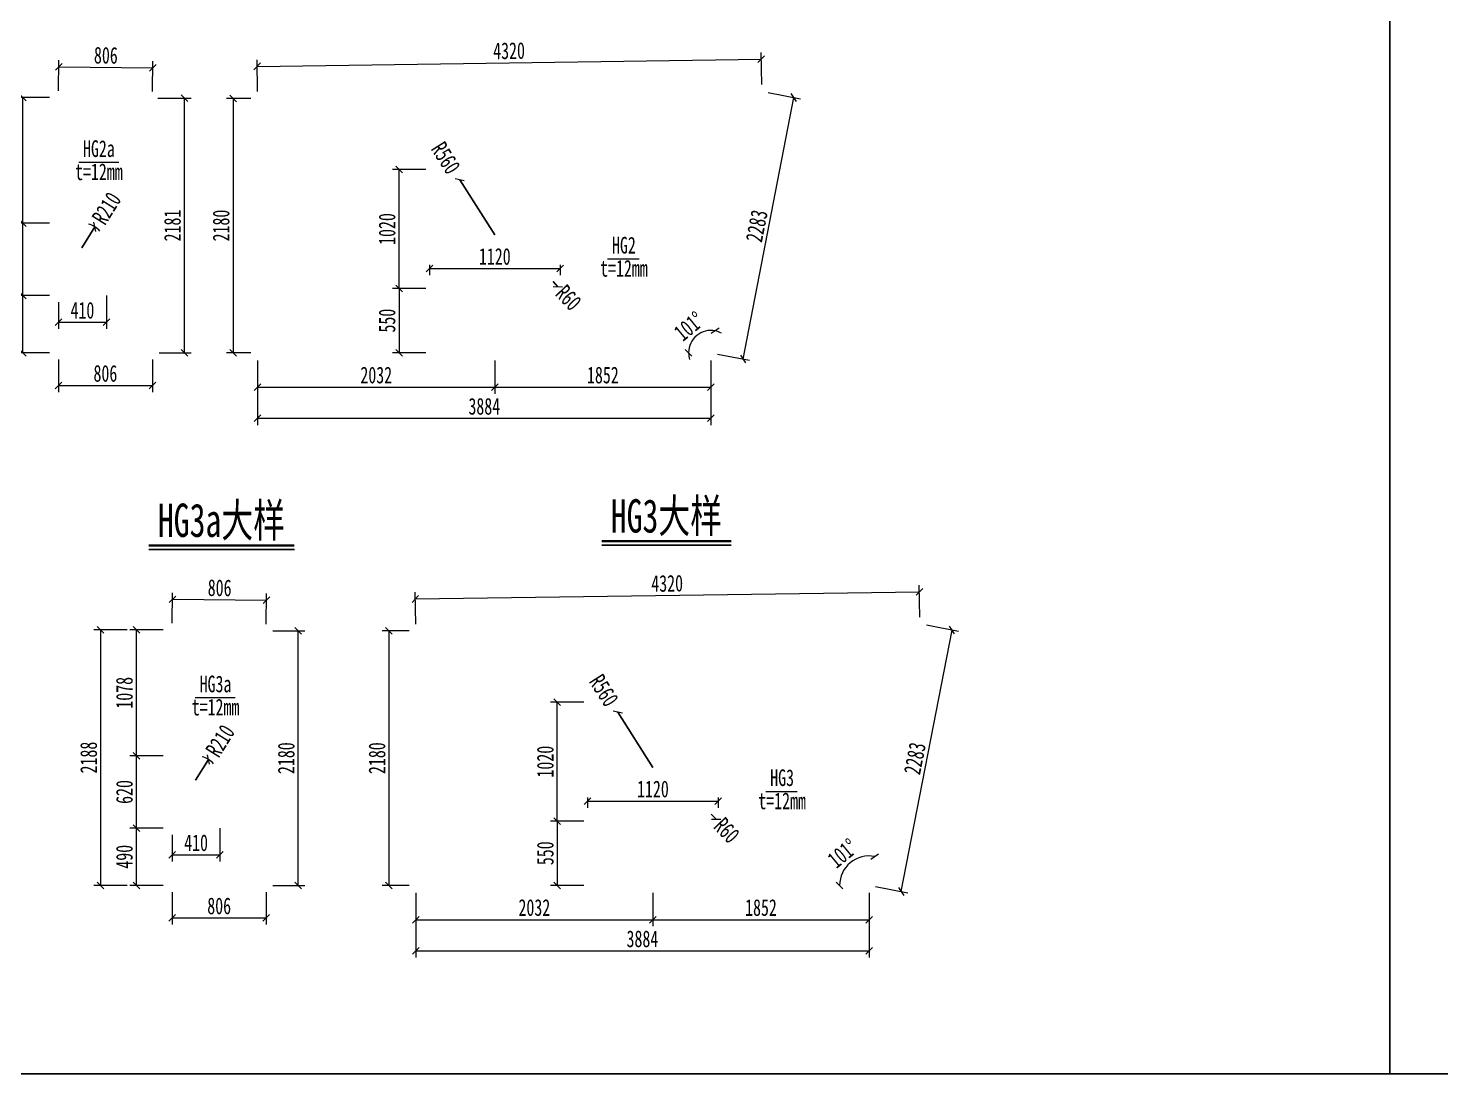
# Model space of a CAD drawing. Header units: millimetres. Extents: x -89049 to 410567, y -307459 to -100425.
# Drawn here: x 332898 to 345002, y -153251 to -144293 of the extents above; entities that cross this region are included whole.
import ezdxf
from ezdxf.enums import TextEntityAlignment as Align

# ---------------------------------------------------------------- set-up
doc = ezdxf.new("R2010")
doc.units = ezdxf.units.MM
doc.layers.get('Defpoints').update_dxf_attribs({"color": 8})
for name, color, linetype, lineweight in [('文字', 7, 'Continuous', 15), ('标注线及字体', 2, 'Continuous', 15), ('细实线', 4, 'Continuous', 15)]:
    doc.layers.add(name, color=color, linetype=linetype, lineweight=lineweight)
doc.styles.add('111', font='', dxfattribs={"width": 0.7})
doc.styles.add('BM_Dim', font='', dxfattribs={"width": 0.85})
doc.styles.get('111').set_extended_font_data('仿宋_GB2312')
doc.styles.get('BM_Dim').set_extended_font_data('仿宋_GB2312')
doc.dimstyles.new('200', dxfattribs={"dimscale": 0, "dimtxt": 2.5, "dimasz": 1, "dimexe": 1, "dimexo": 1, "dimgap": 0.6, "dimtad": 1, "dimdec": 0, "dimdsep": 46, "dimtxsty": '111', "dimblk": 'OBLIQUE', "dimcen": 0, "dimclrd": 4, "dimclre": 4, "dimclrt": 4, "dimadec": 1, "dimazin": 2, "dimtfac": 1, "dimtdec": 0, "dimtix": 1, "dimtmove": 2, "dimatfit": 3, "dimfxl": 4, "dimfxlon": 1, "dimtolj": 1, "dimlwd": -1, "dimlwe": -1, "dimarcsym": 0})

# ---------------------------------------------------------------- blocks, each defined once
blk = doc.blocks.new('_Oblique')
at = {"color": 0, "linetype": 'ByBlock', "lineweight": -2}
blk.add_line((-0.5, -0.5), (0.5, 0.5), dxfattribs=at)
blk = doc.blocks.new('*D3390')
at = {"layer": 'Defpoints', "color": 0, "transparency": 16777216}
for p in [(333965, -144631), (333156, -144885), (333962, -144893)]:
    blk.add_point(p, dxfattribs=at)
at = {"layer": '细实线', "color": 4, "transparency": 16777216}
for p, q in [((333157, -144828), (333160, -144566)), ((333159, -144623), (333965, -144631)), ((333963, -144836), (333965, -144574))]:
    blk.add_line(p, q, dxfattribs=at)
at = {"layer": '细实线', "color": 4, "transparency": 16777216, "xscale": 57.14285714285715, "yscale": 57.14285714285715, "zscale": 57.14285714285715}
for p, rotation in [((333159, -144623), 179.4262908393074), ((333965, -144631), 359.4262908393074)]:
    blk.add_blockref('_Oblique', p, dxfattribs=dict(at, rotation=rotation))
at = {"layer": '细实线', "color": 4, "transparency": 16777216, "insert": (333563, -144525), "char_height": 142.9, "attachment_point": 5, "rotation": 359.4263, "style": '111'}
blk.add_mtext('\\A1;806', dxfattribs=at)
blk = doc.blocks.new('*D3391')
at = {"layer": 'Defpoints', "color": 0, "transparency": 16777216}
for p in [(333156, -147073), (333962, -147073), (333962, -147354)]:
    blk.add_point(p, dxfattribs=at)
at = {"layer": '细实线', "color": 4, "transparency": 16777216}
for p, q in [((333156, -147131), (333156, -147411)), ((333962, -147131), (333962, -147411)), ((333156, -147354), (333962, -147354))]:
    blk.add_line(p, q, dxfattribs=at)
at = {"layer": '细实线', "color": 4, "transparency": 16777216, "xscale": 57.14285714285715, "yscale": 57.14285714285715, "zscale": 57.14285714285715, "rotation": 180}
blk.add_blockref('_Oblique', (333156, -147354), dxfattribs=at)
at = {"layer": '细实线', "color": 4, "transparency": 16777216, "xscale": 57.14285714285715, "yscale": 57.14285714285715, "zscale": 57.14285714285715}
blk.add_blockref('_Oblique', (333962, -147354), dxfattribs=at)
at = {"layer": '细实线', "color": 4, "transparency": 16777216, "insert": (333559, -147251), "char_height": 142.9, "attachment_point": 5, "style": '111'}
blk.add_mtext('\\A1;806', dxfattribs=at)
blk = doc.blocks.new('*D3392')
at = {"layer": 'Defpoints', "color": 0, "transparency": 16777216}
for p in [(333157, -144885), (332543, -147073), (333157, -147073)]:
    blk.add_point(p, dxfattribs=at)
at = {"layer": '细实线', "color": 4, "transparency": 16777216}
for p, q in [((332772, -144885), (332486, -144885)), ((332543, -144885), (332543, -147073)), ((332772, -147073), (332486, -147073))]:
    blk.add_line(p, q, dxfattribs=at)
at = {"layer": '细实线', "color": 4, "transparency": 16777216, "xscale": 57.14285714285715, "yscale": 57.14285714285715, "zscale": 57.14285714285715}
for p, rotation in [((332543, -144885), 90), ((332543, -147073), 270)]:
    blk.add_blockref('_Oblique', p, dxfattribs=dict(at, rotation=rotation))
at = {"layer": '细实线', "color": 4, "transparency": 16777216, "insert": (332441, -145979), "char_height": 142.9, "attachment_point": 5, "rotation": 90, "style": '111'}
blk.add_mtext('\\A1;2188', dxfattribs=at)
blk = doc.blocks.new('*D3393')
at = {"layer": 'Defpoints', "color": 0, "transparency": 16777216}
for p in [(333942, -144893), (334237, -144893), (333962, -147073)]:
    blk.add_point(p, dxfattribs=at)
at = {"layer": '细实线', "color": 4, "transparency": 16777216}
for p, q in [((334008, -144893), (334294, -144893)), ((334237, -147073), (334237, -144893)), ((334019, -147073), (334294, -147073))]:
    blk.add_line(p, q, dxfattribs=at)
at = {"layer": '细实线', "color": 4, "transparency": 16777216, "xscale": 57.14285714285715, "yscale": 57.14285714285715, "zscale": 57.14285714285715}
for p, rotation in [((334237, -144893), 90), ((334237, -147073), 270)]:
    blk.add_blockref('_Oblique', p, dxfattribs=dict(at, rotation=rotation))
at = {"layer": '细实线', "color": 4, "transparency": 16777216, "insert": (334134, -145983), "char_height": 142.9, "attachment_point": 5, "rotation": 90, "style": '111'}
blk.add_mtext('\\A1;2181', dxfattribs=at)
blk = doc.blocks.new('*D3394')
at = {"layer": 'Defpoints', "color": 0, "transparency": 16777216}
for p in [(332850, -146583), (333157, -146583), (333157, -147073)]:
    blk.add_point(p, dxfattribs=at)
at = {"layer": '细实线', "color": 4, "transparency": 16777216}
for p, q in [((333079, -146583), (332793, -146583)), ((332850, -147073), (332850, -146583)), ((333079, -147073), (332793, -147073))]:
    blk.add_line(p, q, dxfattribs=at)
at = {"layer": '细实线', "color": 4, "transparency": 16777216, "xscale": 57.14285714285715, "yscale": 57.14285714285715, "zscale": 57.14285714285715}
for p, rotation in [((332850, -146583), 90), ((332850, -147073), 270)]:
    blk.add_blockref('_Oblique', p, dxfattribs=dict(at, rotation=rotation))
at = {"layer": '细实线', "color": 4, "transparency": 16777216, "insert": (332748, -146828), "char_height": 142.9, "attachment_point": 5, "rotation": 90, "style": '111'}
blk.add_mtext('\\A1;490', dxfattribs=at)
blk = doc.blocks.new('*D3395')
at = {"layer": 'Defpoints', "color": 0, "transparency": 16777216}
for p in [(332850, -145963), (333157, -145963), (333157, -146583)]:
    blk.add_point(p, dxfattribs=at)
at = {"layer": '细实线', "color": 4, "transparency": 16777216}
for p, q in [((333079, -145963), (332793, -145963)), ((332850, -146583), (332850, -145963)), ((333079, -146583), (332793, -146583))]:
    blk.add_line(p, q, dxfattribs=at)
at = {"layer": '细实线', "color": 4, "transparency": 16777216, "xscale": 57.14285714285715, "yscale": 57.14285714285715, "zscale": 57.14285714285715}
for p, rotation in [((332850, -145963), 90), ((332850, -146583), 270)]:
    blk.add_blockref('_Oblique', p, dxfattribs=dict(at, rotation=rotation))
at = {"layer": '细实线', "color": 4, "transparency": 16777216, "insert": (332748, -146273), "char_height": 142.9, "attachment_point": 5, "rotation": 90, "style": '111'}
blk.add_mtext('\\A1;620', dxfattribs=at)
blk = doc.blocks.new('*D3396')
at = {"layer": 'Defpoints', "color": 0, "transparency": 16777216}
for p in [(332850, -144885), (333157, -144885), (333157, -145963)]:
    blk.add_point(p, dxfattribs=at)
at = {"layer": '细实线', "color": 4, "transparency": 16777216}
for p, q in [((333079, -144885), (332793, -144885)), ((332850, -145963), (332850, -144885)), ((333079, -145963), (332793, -145963))]:
    blk.add_line(p, q, dxfattribs=at)
at = {"layer": '细实线', "color": 4, "transparency": 16777216, "xscale": 57.14285714285715, "yscale": 57.14285714285715, "zscale": 57.14285714285715}
for p, rotation in [((332850, -144885), 90), ((332850, -145963), 270)]:
    blk.add_blockref('_Oblique', p, dxfattribs=dict(at, rotation=rotation))
at = {"layer": '细实线', "color": 4, "transparency": 16777216, "insert": (332748, -145424), "char_height": 142.9, "attachment_point": 5, "rotation": 90, "style": '111'}
blk.add_mtext('\\A1;1078', dxfattribs=at)
blk = doc.blocks.new('*D3397')
at = {"layer": 'Defpoints', "color": 0, "transparency": 16777216}
for p in [(333157, -146583), (333567, -146465), (333567, -146812)]:
    blk.add_point(p, dxfattribs=at)
at = {"layer": '细实线', "color": 4, "transparency": 16777216}
for p, q in [((333567, -146584), (333567, -146869)), ((333157, -146641), (333157, -146869)), ((333157, -146812), (333567, -146812))]:
    blk.add_line(p, q, dxfattribs=at)
at = {"layer": '细实线', "color": 4, "transparency": 16777216, "xscale": 57.14285714285715, "yscale": 57.14285714285715, "zscale": 57.14285714285715, "rotation": 180}
blk.add_blockref('_Oblique', (333157, -146812), dxfattribs=at)
at = {"layer": '细实线', "color": 4, "transparency": 16777216, "xscale": 57.14285714285715, "yscale": 57.14285714285715, "zscale": 57.14285714285715}
blk.add_blockref('_Oblique', (333567, -146812), dxfattribs=at)
at = {"layer": '细实线', "color": 4, "transparency": 16777216, "insert": (333362, -146710), "char_height": 142.9, "attachment_point": 5, "style": '111'}
blk.add_mtext('\\A1;410', dxfattribs=at)
blk = doc.blocks.new('*D3398')
at = {"layer": 'Defpoints', "color": 0, "transparency": 16777216}
for p in [(333468, -145995), (333357, -146173)]:
    blk.add_point(p, dxfattribs=at)
at = {"layer": '细实线', "color": 4, "transparency": 16777216}
for p, q in [((333468, -145995), (333357, -146173)), ((333357, -146173), (333468, -145995))]:
    blk.add_line(p, q, dxfattribs=at)
blk.add_arc((333357, -146173), 210, 42.2537, 74.3608, dxfattribs=at)
at = {"layer": '细实线', "color": 4, "transparency": 16777216, "xscale": 57.14285714285715, "yscale": 57.14285714285715, "zscale": 57.14285714285715, "rotation": 57.89285402180658}
blk.add_blockref('_Oblique', (333468, -145995), dxfattribs=at)
at = {"layer": '细实线', "color": 4, "transparency": 16777216, "insert": (333569, -145836), "char_height": 142.9, "attachment_point": 5, "rotation": 57.8929, "style": '111'}
blk.add_mtext('\\A1;R210', dxfattribs=at)
blk = doc.blocks.new('*D3409')
at = {"layer": 'Defpoints', "color": 0, "transparency": 16777216}
for p in [(339179, -144558), (339183, -144832), (334863, -144894)]:
    blk.add_point(p, dxfattribs=at)
at = {"layer": '细实线', "color": 4, "transparency": 16777216}
for p, q in [((339183, -144775), (339179, -144501)), ((334859, -144619), (339179, -144558)), ((334863, -144836), (334859, -144562))]:
    blk.add_line(p, q, dxfattribs=at)
at = {"layer": '细实线', "color": 4, "transparency": 16777216, "xscale": 57.14285714285715, "yscale": 57.14285714285715, "zscale": 57.14285714285715}
for p, rotation in [((334859, -144619), 180.8161736947576), ((339179, -144558), 0.8161736947575744)]:
    blk.add_blockref('_Oblique', p, dxfattribs=dict(at, rotation=rotation))
at = {"layer": '细实线', "color": 4, "transparency": 16777216, "insert": (337018, -144486), "char_height": 142.9, "attachment_point": 5, "rotation": 0.8162, "style": '111'}
blk.add_mtext('\\A1;4320', dxfattribs=at)
blk = doc.blocks.new('*D3410')
at = {"layer": 'Defpoints', "color": 0, "transparency": 16777216}
for p in [(334863, -147073), (338748, -147073), (338748, -147635)]:
    blk.add_point(p, dxfattribs=at)
at = {"layer": '细实线', "color": 4, "transparency": 16777216}
for p, q in [((334863, -147407), (334863, -147693)), ((338748, -147407), (338748, -147693)), ((334863, -147635), (338748, -147635))]:
    blk.add_line(p, q, dxfattribs=at)
at = {"layer": '细实线', "color": 4, "transparency": 16777216, "xscale": 57.14285714285715, "yscale": 57.14285714285715, "zscale": 57.14285714285715}
for p, rotation in [((334863, -147635), 179.9999999999992), ((338748, -147635), 359.9999999999991)]:
    blk.add_blockref('_Oblique', p, dxfattribs=dict(at, rotation=rotation))
at = {"layer": '细实线', "color": 4, "transparency": 16777216, "insert": (336806, -147533), "char_height": 142.9, "attachment_point": 5, "style": '111'}
blk.add_mtext('\\A1;3884', dxfattribs=at)
blk = doc.blocks.new('*D3411')
at = {"layer": 'Defpoints', "color": 0, "transparency": 16777216}
for p in [(339183, -144832), (339459, -144886), (338748, -147073)]:
    blk.add_point(p, dxfattribs=at)
at = {"layer": '细实线', "color": 4, "transparency": 16777216}
for p, q in [((339023, -147127), (339459, -144886)), ((339239, -144843), (339515, -144897)), ((338804, -147084), (339079, -147138))]:
    blk.add_line(p, q, dxfattribs=at)
at = {"layer": '细实线', "color": 4, "transparency": 16777216, "xscale": 57.14285714285715, "yscale": 57.14285714285715, "zscale": 57.14285714285715}
for p, rotation in [((339459, -144886), 78.99999999998344), ((339023, -147127), 258.9999999999834)]:
    blk.add_blockref('_Oblique', p, dxfattribs=dict(at, rotation=rotation))
at = {"layer": '细实线', "color": 4, "transparency": 16777216, "insert": (339141, -145987), "char_height": 142.9, "attachment_point": 5, "rotation": 79, "style": '111'}
blk.add_mtext('\\A1;2283', dxfattribs=at)
blk = doc.blocks.new('*D3412')
at = {"layer": 'Defpoints', "color": 0, "transparency": 16777216}
for p in [(334863, -144894), (334654, -147073), (334863, -147073)]:
    blk.add_point(p, dxfattribs=at)
at = {"layer": '细实线', "color": 4, "transparency": 16777216}
for p, q in [((334806, -144894), (334596, -144894)), ((334654, -144894), (334654, -147073)), ((334806, -147073), (334596, -147073))]:
    blk.add_line(p, q, dxfattribs=at)
at = {"layer": '细实线', "color": 4, "transparency": 16777216, "xscale": 57.14285714285715, "yscale": 57.14285714285715, "zscale": 57.14285714285715}
for p, rotation in [((334654, -144894), 90), ((334654, -147073), 270)]:
    blk.add_blockref('_Oblique', p, dxfattribs=dict(at, rotation=rotation))
at = {"layer": '细实线', "color": 4, "transparency": 16777216, "insert": (334551, -145983), "char_height": 142.9, "attachment_point": 5, "rotation": 90, "style": '111'}
blk.add_mtext('\\A1;2180', dxfattribs=at)
blk = doc.blocks.new('*D3413')
at = {"layer": 'Defpoints', "color": 0, "transparency": 16777216}
for p in [(336896, -146523), (336075, -147073), (336896, -147073)]:
    blk.add_point(p, dxfattribs=at)
at = {"layer": '细实线', "color": 4, "transparency": 16777216}
for p, q in [((336304, -146523), (336018, -146523)), ((336075, -146523), (336075, -147073)), ((336304, -147073), (336018, -147073))]:
    blk.add_line(p, q, dxfattribs=at)
at = {"layer": '细实线', "color": 4, "transparency": 16777216, "xscale": 57.14285714285715, "yscale": 57.14285714285715, "zscale": 57.14285714285715}
for p, rotation in [((336075, -146523), 90), ((336075, -147073), 270)]:
    blk.add_blockref('_Oblique', p, dxfattribs=dict(at, rotation=rotation))
at = {"layer": '细实线', "color": 4, "transparency": 16777216, "insert": (335973, -146798), "char_height": 142.9, "attachment_point": 5, "rotation": 90, "style": '111'}
blk.add_mtext('\\A1;550', dxfattribs=at)
blk = doc.blocks.new('*D3414')
at = {"layer": 'Defpoints', "color": 0, "transparency": 16777216}
for p in [(336075, -145503), (336896, -145503), (336896, -146523)]:
    blk.add_point(p, dxfattribs=at)
at = {"layer": '细实线', "color": 4, "transparency": 16777216}
for p, q in [((336304, -145503), (336018, -145503)), ((336075, -146523), (336075, -145503)), ((336304, -146523), (336018, -146523))]:
    blk.add_line(p, q, dxfattribs=at)
at = {"layer": '细实线', "color": 4, "transparency": 16777216, "xscale": 57.14285714285715, "yscale": 57.14285714285715, "zscale": 57.14285714285715}
for p, rotation in [((336075, -145503), 90), ((336075, -146523), 270)]:
    blk.add_blockref('_Oblique', p, dxfattribs=dict(at, rotation=rotation))
at = {"layer": '细实线', "color": 4, "transparency": 16777216, "insert": (335973, -146013), "char_height": 142.9, "attachment_point": 5, "rotation": 90, "style": '111'}
blk.add_mtext('\\A1;1020', dxfattribs=at)
blk = doc.blocks.new('*D3415')
at = {"layer": 'Defpoints', "color": 0, "transparency": 16777216}
for p in [(336896, -146523), (334863, -147073), (336896, -147367)]:
    blk.add_point(p, dxfattribs=at)
at = {"layer": '细实线', "color": 4, "transparency": 16777216}
for p, q in [((334863, -147139), (334863, -147424)), ((336896, -147139), (336896, -147424)), ((334863, -147367), (336896, -147367))]:
    blk.add_line(p, q, dxfattribs=at)
at = {"layer": '细实线', "color": 4, "transparency": 16777216, "xscale": 57.14285714285715, "yscale": 57.14285714285715, "zscale": 57.14285714285715, "rotation": 180}
blk.add_blockref('_Oblique', (334863, -147367), dxfattribs=at)
at = {"layer": '细实线', "color": 4, "transparency": 16777216, "xscale": 57.14285714285715, "yscale": 57.14285714285715, "zscale": 57.14285714285715}
blk.add_blockref('_Oblique', (336896, -147367), dxfattribs=at)
at = {"layer": '细实线', "color": 4, "transparency": 16777216, "insert": (335880, -147265), "char_height": 142.9, "attachment_point": 5, "style": '111'}
blk.add_mtext('\\A1;2032', dxfattribs=at)
blk = doc.blocks.new('*D3416')
at = {"layer": 'Defpoints', "color": 0, "transparency": 16777216}
for p in [(336896, -146523), (338748, -147073), (338748, -147367)]:
    blk.add_point(p, dxfattribs=at)
at = {"layer": '细实线', "color": 4, "transparency": 16777216}
for p, q in [((336896, -147139), (336896, -147424)), ((338748, -147139), (338748, -147424)), ((336896, -147367), (338748, -147367))]:
    blk.add_line(p, q, dxfattribs=at)
at = {"layer": '细实线', "color": 4, "transparency": 16777216, "xscale": 57.14285714285715, "yscale": 57.14285714285715, "zscale": 57.14285714285715, "rotation": 180}
blk.add_blockref('_Oblique', (336896, -147367), dxfattribs=at)
at = {"layer": '细实线', "color": 4, "transparency": 16777216, "xscale": 57.14285714285715, "yscale": 57.14285714285715, "zscale": 57.14285714285715}
blk.add_blockref('_Oblique', (338748, -147367), dxfattribs=at)
at = {"layer": '细实线', "color": 4, "transparency": 16777216, "insert": (337822, -147265), "char_height": 142.9, "attachment_point": 5, "style": '111'}
blk.add_mtext('\\A1;1852', dxfattribs=at)
blk = doc.blocks.new('*D3417')
at = {"layer": 'Defpoints', "color": 0, "transparency": 16777216}
for p in [(336336, -146263), (337456, -146263), (337456, -146351)]:
    blk.add_point(p, dxfattribs=at)
at = {"layer": '细实线', "color": 4, "transparency": 16777216}
for p, q in [((336336, -146321), (336336, -146409)), ((337456, -146321), (337456, -146409)), ((336336, -146351), (337456, -146351))]:
    blk.add_line(p, q, dxfattribs=at)
at = {"layer": '细实线', "color": 4, "transparency": 16777216, "xscale": 57.14285714285715, "yscale": 57.14285714285715, "zscale": 57.14285714285715, "rotation": 180}
blk.add_blockref('_Oblique', (336336, -146351), dxfattribs=at)
at = {"layer": '细实线', "color": 4, "transparency": 16777216, "xscale": 57.14285714285715, "yscale": 57.14285714285715, "zscale": 57.14285714285715}
blk.add_blockref('_Oblique', (337456, -146351), dxfattribs=at)
at = {"layer": '细实线', "color": 4, "transparency": 16777216, "insert": (336896, -146249), "char_height": 142.9, "attachment_point": 5, "style": '111'}
blk.add_mtext('\\A1;1120', dxfattribs=at)
blk = doc.blocks.new('*D3418')
at = {"layer": 'Defpoints', "color": 0, "transparency": 16777216}
for p in [(336595, -145591), (336896, -146063)]:
    blk.add_point(p, dxfattribs=at)
at = {"layer": '细实线', "color": 4, "transparency": 16777216}
for p, q in [((336595, -145591), (336896, -146063)), ((336896, -146063), (336595, -145591))]:
    blk.add_line(p, q, dxfattribs=at)
at = {"layer": '细实线', "color": 4, "transparency": 16777216, "xscale": 57.14285714285715, "yscale": 57.14285714285715, "zscale": 57.14285714285715, "rotation": 122.5175892458309}
blk.add_blockref('_Oblique', (336595, -145591), dxfattribs=at)
at = {"layer": '细实线', "color": 4, "transparency": 16777216, "insert": (336476, -145404), "char_height": 142.9, "attachment_point": 5, "rotation": 302.5176, "style": '111'}
blk.add_mtext('\\A1;R560', dxfattribs=at)
blk = doc.blocks.new('*D3419')
at = {"layer": 'Defpoints', "color": 0, "transparency": 16777216}
for p in [(337396, -146463), (337437, -146507)]:
    blk.add_point(p, dxfattribs=at)
at = {"layer": '细实线', "color": 4, "transparency": 16777216}
for p, q in [((337437, -146507), (337396, -146463)), ((337396, -146463), (337437, -146507))]:
    blk.add_line(p, q, dxfattribs=at)
at = {"layer": '细实线', "color": 4, "transparency": 16777216, "xscale": 57.14285714285715, "yscale": 57.14285714285715, "zscale": 57.14285714285715, "rotation": 313.6470065939067}
blk.add_blockref('_Oblique', (337437, -146507), dxfattribs=at)
at = {"layer": '细实线', "color": 4, "transparency": 16777216, "insert": (337528, -146602), "char_height": 142.9, "attachment_point": 5, "rotation": 313.647, "style": '111'}
blk.add_mtext('\\A1;R60', dxfattribs=at)
blk = doc.blocks.new('*D3422')
at = {"layer": 'Defpoints', "color": 0, "transparency": 16777216}
for p in [(338826, -146671), (338624, -146929), (338754, -147039), (338351, -147073), (338713, -147073)]:
    blk.add_point(p, dxfattribs=at)
at = {"layer": '细实线', "color": 4, "transparency": 16777216}
for start, end in [(79, 180), (61.7601, 79), (180, 197.2399)]:
    blk.add_arc((338748, -147073), 191, start, end, dxfattribs=at)
at = {"layer": '细实线', "color": 4, "transparency": 16777216, "xscale": 57.14285714285715, "yscale": 57.14285714285715, "zscale": 57.14285714285715}
for p, rotation in [((338784, -146886), 168.9999999999494), ((338557, -147073), 90)]:
    blk.add_blockref('_Oblique', p, dxfattribs=dict(at, rotation=rotation))
at = {"layer": '细实线', "color": 4, "transparency": 16777216, "insert": (338561, -146847), "char_height": 142.9, "attachment_point": 5, "rotation": 39.5, "style": '111'}
blk.add_mtext('\\A1;101%%d', dxfattribs=at)
blk = doc.blocks.new('*D3603')
at = {"layer": 'Defpoints', "color": 0, "transparency": 16777216}
for p in [(340535, -149121), (336219, -149457), (340539, -149395)]:
    blk.add_point(p, dxfattribs=at)
at = {"layer": '细实线', "color": 4, "transparency": 16777216}
for p, q in [((336218, -149400), (336214, -149125)), ((336215, -149183), (340535, -149121)), ((340538, -149338), (340534, -149064))]:
    blk.add_line(p, q, dxfattribs=at)
at = {"layer": '细实线', "color": 4, "transparency": 16777216, "xscale": 57.14285714285715, "yscale": 57.14285714285715, "zscale": 57.14285714285715}
for p, rotation in [((340535, -149121), 0.8161736947575744), ((336215, -149183), 180.8161736947576)]:
    blk.add_blockref('_Oblique', p, dxfattribs=dict(at, rotation=rotation))
at = {"layer": '细实线', "color": 4, "transparency": 16777216, "insert": (338373, -149050), "char_height": 142.9, "attachment_point": 5, "rotation": 0.8162, "style": '111'}
blk.add_mtext('\\A1;4320', dxfattribs=at)
blk = doc.blocks.new('*D3604')
at = {"layer": 'Defpoints', "color": 0, "transparency": 16777216}
for p in [(336219, -151637), (340103, -151637), (340103, -152199)]:
    blk.add_point(p, dxfattribs=at)
at = {"layer": '细实线', "color": 4, "transparency": 16777216}
for p, q in [((336219, -151970), (336219, -152256)), ((340103, -151970), (340103, -152256)), ((336219, -152199), (340103, -152199))]:
    blk.add_line(p, q, dxfattribs=at)
at = {"layer": '细实线', "color": 4, "transparency": 16777216, "xscale": 57.14285714285715, "yscale": 57.14285714285715, "zscale": 57.14285714285715}
for p, rotation in [((336219, -152199), 179.9999999999983), ((340103, -152199), 359.9999999999983)]:
    blk.add_blockref('_Oblique', p, dxfattribs=dict(at, rotation=rotation))
at = {"layer": '细实线', "color": 4, "transparency": 16777216, "insert": (338161, -152096), "char_height": 142.9, "attachment_point": 5, "style": '111'}
blk.add_mtext('\\A1;3884', dxfattribs=at)
blk = doc.blocks.new('*D3605')
at = {"layer": 'Defpoints', "color": 0, "transparency": 16777216}
for p in [(340539, -149395), (340814, -149449), (340103, -151637)]:
    blk.add_point(p, dxfattribs=at)
at = {"layer": '细实线', "color": 4, "transparency": 16777216}
for p, q in [((340379, -151690), (340814, -149449)), ((340595, -149406), (340870, -149460)), ((340159, -151648), (340435, -151701))]:
    blk.add_line(p, q, dxfattribs=at)
at = {"layer": '细实线', "color": 4, "transparency": 16777216, "xscale": 57.14285714285715, "yscale": 57.14285714285715, "zscale": 57.14285714285715}
for p, rotation in [((340814, -149449), 78.99999999998344), ((340379, -151690), 258.9999999999834)]:
    blk.add_blockref('_Oblique', p, dxfattribs=dict(at, rotation=rotation))
at = {"layer": '细实线', "color": 4, "transparency": 16777216, "insert": (340496, -150550), "char_height": 142.9, "attachment_point": 5, "rotation": 79, "style": '111'}
blk.add_mtext('\\A1;2283', dxfattribs=at)
blk = doc.blocks.new('*D3606')
at = {"layer": 'Defpoints', "color": 0, "transparency": 16777216}
for p in [(336219, -149457), (335989, -151637), (336219, -151637)]:
    blk.add_point(p, dxfattribs=at)
at = {"layer": '细实线', "color": 4, "transparency": 16777216}
for p, q in [((336162, -149457), (335932, -149457)), ((335989, -149457), (335989, -151637)), ((336162, -151637), (335932, -151637))]:
    blk.add_line(p, q, dxfattribs=at)
at = {"layer": '细实线', "color": 4, "transparency": 16777216, "xscale": 57.14285714285715, "yscale": 57.14285714285715, "zscale": 57.14285714285715}
for p, rotation in [((335989, -149457), 90), ((335989, -151637), 270)]:
    blk.add_blockref('_Oblique', p, dxfattribs=dict(at, rotation=rotation))
at = {"layer": '细实线', "color": 4, "transparency": 16777216, "insert": (335887, -150547), "char_height": 142.9, "attachment_point": 5, "rotation": 90, "style": '111'}
blk.add_mtext('\\A1;2180', dxfattribs=at)
blk = doc.blocks.new('*D3607')
at = {"layer": 'Defpoints', "color": 0, "transparency": 16777216}
for p in [(338251, -151087), (337431, -151637), (338251, -151637)]:
    blk.add_point(p, dxfattribs=at)
at = {"layer": '细实线', "color": 4, "transparency": 16777216}
for p, q in [((337659, -151087), (337374, -151087)), ((337431, -151087), (337431, -151637)), ((337659, -151637), (337374, -151637))]:
    blk.add_line(p, q, dxfattribs=at)
at = {"layer": '细实线', "color": 4, "transparency": 16777216, "xscale": 57.14285714285715, "yscale": 57.14285714285715, "zscale": 57.14285714285715}
for p, rotation in [((337431, -151087), 90), ((337431, -151637), 270)]:
    blk.add_blockref('_Oblique', p, dxfattribs=dict(at, rotation=rotation))
at = {"layer": '细实线', "color": 4, "transparency": 16777216, "insert": (337329, -151362), "char_height": 142.9, "attachment_point": 5, "rotation": 90, "style": '111'}
blk.add_mtext('\\A1;550', dxfattribs=at)
blk = doc.blocks.new('*D3608')
at = {"layer": 'Defpoints', "color": 0, "transparency": 16777216}
for p in [(337431, -150067), (338251, -150067), (338251, -151087)]:
    blk.add_point(p, dxfattribs=at)
at = {"layer": '细实线', "color": 4, "transparency": 16777216}
for p, q in [((337659, -150067), (337374, -150067)), ((337431, -151087), (337431, -150067)), ((337659, -151087), (337374, -151087))]:
    blk.add_line(p, q, dxfattribs=at)
at = {"layer": '细实线', "color": 4, "transparency": 16777216, "xscale": 57.14285714285715, "yscale": 57.14285714285715, "zscale": 57.14285714285715}
for p, rotation in [((337431, -150067), 90), ((337431, -151087), 270)]:
    blk.add_blockref('_Oblique', p, dxfattribs=dict(at, rotation=rotation))
at = {"layer": '细实线', "color": 4, "transparency": 16777216, "insert": (337329, -150577), "char_height": 142.9, "attachment_point": 5, "rotation": 90, "style": '111'}
blk.add_mtext('\\A1;1020', dxfattribs=at)
blk = doc.blocks.new('*D3609')
at = {"layer": 'Defpoints', "color": 0, "transparency": 16777216}
for p in [(338251, -150627), (336219, -151637), (338251, -151931)]:
    blk.add_point(p, dxfattribs=at)
at = {"layer": '细实线', "color": 4, "transparency": 16777216}
for p, q in [((336219, -151702), (336219, -151988)), ((338251, -151702), (338251, -151988)), ((336219, -151931), (338251, -151931))]:
    blk.add_line(p, q, dxfattribs=at)
at = {"layer": '细实线', "color": 4, "transparency": 16777216, "xscale": 57.14285714285715, "yscale": 57.14285714285715, "zscale": 57.14285714285715, "rotation": 180}
blk.add_blockref('_Oblique', (336219, -151931), dxfattribs=at)
at = {"layer": '细实线', "color": 4, "transparency": 16777216, "xscale": 57.14285714285715, "yscale": 57.14285714285715, "zscale": 57.14285714285715}
blk.add_blockref('_Oblique', (338251, -151931), dxfattribs=at)
at = {"layer": '细实线', "color": 4, "transparency": 16777216, "insert": (337235, -151828), "char_height": 142.9, "attachment_point": 5, "style": '111'}
blk.add_mtext('\\A1;2032', dxfattribs=at)
blk = doc.blocks.new('*D3610')
at = {"layer": 'Defpoints', "color": 0, "transparency": 16777216}
for p in [(338251, -150627), (340103, -151637), (340103, -151931)]:
    blk.add_point(p, dxfattribs=at)
at = {"layer": '细实线', "color": 4, "transparency": 16777216}
for p, q in [((338251, -151702), (338251, -151988)), ((340103, -151702), (340103, -151988)), ((338251, -151931), (340103, -151931))]:
    blk.add_line(p, q, dxfattribs=at)
at = {"layer": '细实线', "color": 4, "transparency": 16777216, "xscale": 57.14285714285715, "yscale": 57.14285714285715, "zscale": 57.14285714285715, "rotation": 180}
blk.add_blockref('_Oblique', (338251, -151931), dxfattribs=at)
at = {"layer": '细实线', "color": 4, "transparency": 16777216, "xscale": 57.14285714285715, "yscale": 57.14285714285715, "zscale": 57.14285714285715}
blk.add_blockref('_Oblique', (340103, -151931), dxfattribs=at)
at = {"layer": '细实线', "color": 4, "transparency": 16777216, "insert": (339177, -151828), "char_height": 142.9, "attachment_point": 5, "style": '111'}
blk.add_mtext('\\A1;1852', dxfattribs=at)
blk = doc.blocks.new('*D3611')
at = {"layer": 'Defpoints', "color": 0, "transparency": 16777216}
for p in [(337691, -150827), (338811, -150827), (338811, -150915)]:
    blk.add_point(p, dxfattribs=at)
at = {"layer": '细实线', "color": 4, "transparency": 16777216}
for p, q in [((337691, -150884), (337691, -150972)), ((337691, -150915), (338811, -150915)), ((338811, -150884), (338811, -150972))]:
    blk.add_line(p, q, dxfattribs=at)
at = {"layer": '细实线', "color": 4, "transparency": 16777216, "xscale": 57.14285714285715, "yscale": 57.14285714285715, "zscale": 57.14285714285715, "rotation": 180}
blk.add_blockref('_Oblique', (337691, -150915), dxfattribs=at)
at = {"layer": '细实线', "color": 4, "transparency": 16777216, "xscale": 57.14285714285715, "yscale": 57.14285714285715, "zscale": 57.14285714285715}
blk.add_blockref('_Oblique', (338811, -150915), dxfattribs=at)
at = {"layer": '细实线', "color": 4, "transparency": 16777216, "insert": (338251, -150812), "char_height": 142.9, "attachment_point": 5, "style": '111'}
blk.add_mtext('\\A1;1120', dxfattribs=at)
blk = doc.blocks.new('*D3612')
at = {"layer": 'Defpoints', "color": 0, "transparency": 16777216}
for p in [(337950, -150154), (338251, -150627)]:
    blk.add_point(p, dxfattribs=at)
at = {"layer": '细实线', "color": 4, "transparency": 16777216}
for p, q in [((337950, -150154), (338251, -150627)), ((338251, -150627), (337950, -150154))]:
    blk.add_line(p, q, dxfattribs=at)
at = {"layer": '细实线', "color": 4, "transparency": 16777216, "xscale": 57.14285714285715, "yscale": 57.14285714285715, "zscale": 57.14285714285715, "rotation": 122.5175892458309}
blk.add_blockref('_Oblique', (337950, -150154), dxfattribs=at)
at = {"layer": '细实线', "color": 4, "transparency": 16777216, "insert": (337831, -149967), "char_height": 142.9, "attachment_point": 5, "rotation": 302.5176, "style": '111'}
blk.add_mtext('\\A1;R560', dxfattribs=at)
blk = doc.blocks.new('*D3613')
at = {"layer": 'Defpoints', "color": 0, "transparency": 16777216}
for p in [(338751, -151027), (338793, -151070)]:
    blk.add_point(p, dxfattribs=at)
at = {"layer": '细实线', "color": 4, "transparency": 16777216}
for p, q in [((338793, -151070), (338751, -151027)), ((338751, -151027), (338793, -151070))]:
    blk.add_line(p, q, dxfattribs=at)
at = {"layer": '细实线', "color": 4, "transparency": 16777216, "xscale": 57.14285714285715, "yscale": 57.14285714285715, "zscale": 57.14285714285715, "rotation": 313.6470065939067}
blk.add_blockref('_Oblique', (338793, -151070), dxfattribs=at)
at = {"layer": '细实线', "color": 4, "transparency": 16777216, "insert": (338884, -151166), "char_height": 142.9, "attachment_point": 5, "rotation": 313.647, "style": '111'}
blk.add_mtext('\\A1;R60', dxfattribs=at)
blk = doc.blocks.new('*D3614')
at = {"layer": 'Defpoints', "color": 0, "transparency": 16777216}
for p in [(340181, -151234), (339889, -151503), (339706, -151637), (340068, -151637), (340110, -151602)]:
    blk.add_point(p, dxfattribs=at)
at = {"layer": '细实线', "color": 4, "transparency": 16777216}
blk.add_arc((340103, -151637), 252, 79, 180, dxfattribs=at)
at = {"layer": '细实线', "color": 4, "transparency": 16777216, "xscale": 57.14285714285715, "yscale": 57.14285714285715, "zscale": 57.14285714285715}
for p, rotation in [((340151, -151389), 348.9999999999809), ((339851, -151637), 270)]:
    blk.add_blockref('_Oblique', p, dxfattribs=dict(at, rotation=rotation))
at = {"layer": '细实线', "color": 4, "transparency": 16777216, "insert": (339877, -151363), "char_height": 142.9, "attachment_point": 5, "rotation": 39.5, "style": '111'}
blk.add_mtext('\\A1;101%%d', dxfattribs=at)
blk = doc.blocks.new('*D3615')
at = {"layer": 'Defpoints', "color": 0, "transparency": 16777216}
for p in [(334939, -149194), (334131, -149448), (334937, -149456)]:
    blk.add_point(p, dxfattribs=at)
at = {"layer": '细实线', "color": 4, "transparency": 16777216}
for p, q in [((334132, -149391), (334134, -149129)), ((334134, -149186), (334939, -149194)), ((334937, -149399), (334940, -149137))]:
    blk.add_line(p, q, dxfattribs=at)
at = {"layer": '细实线', "color": 4, "transparency": 16777216, "xscale": 57.14285714285715, "yscale": 57.14285714285715, "zscale": 57.14285714285715}
for p, rotation in [((334134, -149186), 179.4262908393054), ((334939, -149194), 359.4262908393054)]:
    blk.add_blockref('_Oblique', p, dxfattribs=dict(at, rotation=rotation))
at = {"layer": '细实线', "color": 4, "transparency": 16777216, "insert": (334538, -149088), "char_height": 142.9, "attachment_point": 5, "rotation": 359.4263, "style": '111'}
blk.add_mtext('\\A1;806', dxfattribs=at)
blk = doc.blocks.new('*D3616')
at = {"layer": 'Defpoints', "color": 0, "transparency": 16777216}
for p in [(334131, -151637), (334937, -151637), (334937, -151916)]:
    blk.add_point(p, dxfattribs=at)
at = {"layer": '细实线', "color": 4, "transparency": 16777216}
for p, q in [((334131, -151694), (334131, -151973)), ((334937, -151694), (334937, -151973)), ((334131, -151916), (334937, -151916))]:
    blk.add_line(p, q, dxfattribs=at)
at = {"layer": '细实线', "color": 4, "transparency": 16777216, "xscale": 57.14285714285715, "yscale": 57.14285714285715, "zscale": 57.14285714285715, "rotation": 180}
blk.add_blockref('_Oblique', (334131, -151916), dxfattribs=at)
at = {"layer": '细实线', "color": 4, "transparency": 16777216, "xscale": 57.14285714285715, "yscale": 57.14285714285715, "zscale": 57.14285714285715}
blk.add_blockref('_Oblique', (334937, -151916), dxfattribs=at)
at = {"layer": '细实线', "color": 4, "transparency": 16777216, "insert": (334534, -151814), "char_height": 142.9, "attachment_point": 5, "style": '111'}
blk.add_mtext('\\A1;806', dxfattribs=at)
blk = doc.blocks.new('*D3617')
at = {"layer": 'Defpoints', "color": 0, "transparency": 16777216}
for p in [(334131, -149448), (333518, -151637), (334131, -151637)]:
    blk.add_point(p, dxfattribs=at)
at = {"layer": '细实线', "color": 4, "transparency": 16777216}
for p, q in [((333746, -149448), (333461, -149448)), ((333518, -149448), (333518, -151637)), ((333746, -151637), (333461, -151637))]:
    blk.add_line(p, q, dxfattribs=at)
at = {"layer": '细实线', "color": 4, "transparency": 16777216, "xscale": 57.14285714285715, "yscale": 57.14285714285715, "zscale": 57.14285714285715}
for p, rotation in [((333518, -149448), 90), ((333518, -151637), 270)]:
    blk.add_blockref('_Oblique', p, dxfattribs=dict(at, rotation=rotation))
at = {"layer": '细实线', "color": 4, "transparency": 16777216, "insert": (333416, -150542), "char_height": 142.9, "attachment_point": 5, "rotation": 90, "style": '111'}
blk.add_mtext('\\A1;2188', dxfattribs=at)
blk = doc.blocks.new('*D3618')
at = {"layer": 'Defpoints', "color": 0, "transparency": 16777216}
for p in [(334937, -149456), (335211, -149456), (334937, -151637)]:
    blk.add_point(p, dxfattribs=at)
at = {"layer": '细实线', "color": 4, "transparency": 16777216}
for p, q in [((334994, -149456), (335269, -149456)), ((335211, -151637), (335211, -149456)), ((334994, -151637), (335269, -151637))]:
    blk.add_line(p, q, dxfattribs=at)
at = {"layer": '细实线', "color": 4, "transparency": 16777216, "xscale": 57.14285714285715, "yscale": 57.14285714285715, "zscale": 57.14285714285715}
for p, rotation in [((335211, -149456), 90), ((335211, -151637), 270)]:
    blk.add_blockref('_Oblique', p, dxfattribs=dict(at, rotation=rotation))
at = {"layer": '细实线', "color": 4, "transparency": 16777216, "insert": (335109, -150547), "char_height": 142.9, "attachment_point": 5, "rotation": 90, "style": '111'}
blk.add_mtext('\\A1;2180', dxfattribs=at)
blk = doc.blocks.new('*D3619')
at = {"layer": 'Defpoints', "color": 0, "transparency": 16777216}
for p in [(333825, -151147), (334131, -151147), (334131, -151637)]:
    blk.add_point(p, dxfattribs=at)
at = {"layer": '细实线', "color": 4, "transparency": 16777216}
for p, q in [((334053, -151147), (333767, -151147)), ((333825, -151637), (333825, -151147)), ((334053, -151637), (333767, -151637))]:
    blk.add_line(p, q, dxfattribs=at)
at = {"layer": '细实线', "color": 4, "transparency": 16777216, "xscale": 57.14285714285715, "yscale": 57.14285714285715, "zscale": 57.14285714285715}
for p, rotation in [((333825, -151147), 90), ((333825, -151637), 270)]:
    blk.add_blockref('_Oblique', p, dxfattribs=dict(at, rotation=rotation))
at = {"layer": '细实线', "color": 4, "transparency": 16777216, "insert": (333722, -151392), "char_height": 142.9, "attachment_point": 5, "rotation": 90, "style": '111'}
blk.add_mtext('\\A1;490', dxfattribs=at)
blk = doc.blocks.new('*D3620')
at = {"layer": 'Defpoints', "color": 0, "transparency": 16777216}
for p in [(333825, -150527), (334131, -150527), (334131, -151147)]:
    blk.add_point(p, dxfattribs=at)
at = {"layer": '细实线', "color": 4, "transparency": 16777216}
for p, q in [((334053, -150527), (333767, -150527)), ((333825, -151147), (333825, -150527)), ((334053, -151147), (333767, -151147))]:
    blk.add_line(p, q, dxfattribs=at)
at = {"layer": '细实线', "color": 4, "transparency": 16777216, "xscale": 57.14285714285715, "yscale": 57.14285714285715, "zscale": 57.14285714285715}
for p, rotation in [((333825, -150527), 90), ((333825, -151147), 270)]:
    blk.add_blockref('_Oblique', p, dxfattribs=dict(at, rotation=rotation))
at = {"layer": '细实线', "color": 4, "transparency": 16777216, "insert": (333722, -150837), "char_height": 142.9, "attachment_point": 5, "rotation": 90, "style": '111'}
blk.add_mtext('\\A1;620', dxfattribs=at)
blk = doc.blocks.new('*D3621')
at = {"layer": 'Defpoints', "color": 0, "transparency": 16777216}
for p in [(333825, -149448), (334131, -149448), (334131, -150527)]:
    blk.add_point(p, dxfattribs=at)
at = {"layer": '细实线', "color": 4, "transparency": 16777216}
for p, q in [((334053, -149448), (333767, -149448)), ((333825, -150527), (333825, -149448)), ((334053, -150527), (333767, -150527))]:
    blk.add_line(p, q, dxfattribs=at)
at = {"layer": '细实线', "color": 4, "transparency": 16777216, "xscale": 57.14285714285715, "yscale": 57.14285714285715, "zscale": 57.14285714285715}
for p, rotation in [((333825, -149448), 90), ((333825, -150527), 270)]:
    blk.add_blockref('_Oblique', p, dxfattribs=dict(at, rotation=rotation))
at = {"layer": '细实线', "color": 4, "transparency": 16777216, "insert": (333722, -149987), "char_height": 142.9, "attachment_point": 5, "rotation": 90, "style": '111'}
blk.add_mtext('\\A1;1078', dxfattribs=at)
blk = doc.blocks.new('*D3622')
at = {"layer": 'Defpoints', "color": 0, "transparency": 16777216}
for p in [(334541, -151028), (334131, -151147), (334541, -151375)]:
    blk.add_point(p, dxfattribs=at)
at = {"layer": '细实线', "color": 4, "transparency": 16777216}
for p, q in [((334541, -151147), (334541, -151433)), ((334131, -151204), (334131, -151433)), ((334131, -151375), (334541, -151375))]:
    blk.add_line(p, q, dxfattribs=at)
at = {"layer": '细实线', "color": 4, "transparency": 16777216, "xscale": 57.14285714285715, "yscale": 57.14285714285715, "zscale": 57.14285714285715, "rotation": 180}
blk.add_blockref('_Oblique', (334131, -151375), dxfattribs=at)
at = {"layer": '细实线', "color": 4, "transparency": 16777216, "xscale": 57.14285714285715, "yscale": 57.14285714285715, "zscale": 57.14285714285715}
blk.add_blockref('_Oblique', (334541, -151375), dxfattribs=at)
at = {"layer": '细实线', "color": 4, "transparency": 16777216, "insert": (334336, -151273), "char_height": 142.9, "attachment_point": 5, "style": '111'}
blk.add_mtext('\\A1;410', dxfattribs=at)
blk = doc.blocks.new('*D3623')
at = {"layer": 'Defpoints', "color": 0, "transparency": 16777216}
for p in [(334443, -150559), (334331, -150737)]:
    blk.add_point(p, dxfattribs=at)
at = {"layer": '细实线', "color": 4, "transparency": 16777216}
for p, q in [((334443, -150559), (334331, -150737)), ((334331, -150737), (334443, -150559))]:
    blk.add_line(p, q, dxfattribs=at)
blk.add_arc((334331, -150737), 210, 42.2537, 74.3608, dxfattribs=at)
at = {"layer": '细实线', "color": 4, "transparency": 16777216, "xscale": 57.14285714285715, "yscale": 57.14285714285715, "zscale": 57.14285714285715, "rotation": 57.89285402180658}
blk.add_blockref('_Oblique', (334443, -150559), dxfattribs=at)
at = {"layer": '细实线', "color": 4, "transparency": 16777216, "insert": (334543, -150399), "char_height": 142.9, "attachment_point": 5, "rotation": 57.8929, "style": '111'}
blk.add_mtext('\\A1;R210', dxfattribs=at)

msp = doc.modelspace()

# ---------------------------------------------------------------- linework, layer by layer
at = {"color": 4}
for p, q in [((333930.4, -148758.9), (335178.1, -148758.9)), ((337812.7, -148721.6), (338922, -148721.6))]:
    msp.add_line(p, q, dxfattribs=at)
at = {"color": 6, "const_width": 20.6}
for points in [[(333930.4, -148724.7), (335178.1, -148724.7)], [(337812.7, -148687.3), (338922, -148687.3)]]:
    msp.add_lwpolyline(points, dxfattribs=at)
at = {"layer": 'Defpoints'}
for points in [[(344566.6, -138634.1), (322566.6, -138634.1), (322566.6, -153251.3), (344566.6, -153251.3)], [(366566.6, -138634.1), (344566.6, -138634.1), (344566.6, -153251.3), (366566.6, -153251.3)]]:
    msp.add_lwpolyline(points, close=True, dxfattribs=at)
at = {"layer": '细实线'}
for p, q in [((333330.3, -145441.5), (333673.1, -145441.5)), ((337863.1, -146268.6), (338131.9, -146268.6)), ((334329.6, -150028.4), (334672.4, -150028.4)), ((339218.5, -150831.9), (339487.2, -150831.9))]:
    msp.add_line(p, q, dxfattribs=at)

# ---------------------------------------------------------------- texts
at = {"layer": '文字', "style": 'BM_Dim', "width": 0.7}
for s, p in [('HG2a', (333503.3, -145438.4)), ('t=12mm', (333503.3, -145636.8)), ('HG2', (338002.6, -146265.6)), ('t=12mm', (338002.6, -146464)), ('HG3a', (334502.7, -150025.3)), ('t=12mm', (334502.7, -150223.7)), ('HG3', (339358, -150828.8)), ('t=12mm', (339358, -151027.2))]:
    msp.add_text(s, height=142.86, dxfattribs=at).set_placement(p, align=Align.BOTTOM_CENTER)
at = {"layer": '标注线及字体', "style": '111', "width": 0.7}
for s, p in [('HG3a大样', (334553.2, -148502.4)), ('HG3大样', (338366.3, -148465))]:
    msp.add_text(s, height=285.71, dxfattribs=at).set_placement(p, align=Align.MIDDLE)

# ---------------------------------------------------------------- dimensions: what is measured, and where the dimension line sits
at = {"layer": '细实线'}
for p1, p2, distance, picture, middle in [((334863.4, -144893.6), (339183.3, -144832), 274.2, '*D3409', (337018, -144486.4)), ((333156.4, -144885.1), (333962.1, -144893.2), 262, '*D3390', (333562.9, -144524.9)), ((338747.7, -147073.4), (339183.3, -144832), -280.9, '*D3411', (339140.9, -145986.8)), ((333156.4, -147073.4), (333962.1, -147073.4), -280.2, '*D3391', (333559.3, -147251.4)), ((334863.4, -147073.4), (338747.7, -147073.4), -562.1, '*D3410', (336805.5, -147533.2)), ((334131.1, -149448.3), (334936.8, -149456.4), 262, '*D3615', (334537.6, -149088.2)), ((336218.7, -149456.8), (340538.7, -149395.3), 274.2, '*D3603', (338373.3, -149049.6)), ((340103, -151636.6), (340538.7, -149395.3), -280.9, '*D3605', (340496.2, -150550)), ((334131.1, -151636.6), (334936.8, -151636.6), -279.6, '*D3616', (334534, -151814)), ((336218.7, -151636.6), (340103, -151636.6), -562.1, '*D3604', (338160.8, -152096.5))]:
    dim = msp.add_aligned_dim(p1=p1, p2=p2, distance=distance, dimstyle='200', override={"dimscale": 57.142857, "dimblk": 'Oblique'}, dxfattribs=at)
    dim.commit()
    dim.dimension.update_dxf_attribs({"geometry": picture, "text_midpoint": middle})
for base, p1, p2, picture, middle in [((332543.4, -147073.4), (333156.7, -144885.1), (333156.7, -147073.4), '*D3392', (332441.2, -145979.2)), ((332850.2, -144885.1), (333156.7, -145963.4), (333156.7, -144885.1), '*D3396', (332748, -145424.2)), ((334236.7, -144892.6), (333962.1, -147073.4), (333942.1, -144892.6), '*D3393', (334134.5, -145983)), ((334653.6, -147073.4), (334863.4, -144893.6), (334863.4, -147073.4), '*D3412', (334551.3, -145983.5)), ((336075.4, -145503.4), (336895.8, -146523.4), (336895.8, -145503.4), '*D3414', (335973.2, -146013.4)), ((332850.2, -145963.4), (333156.7, -146583.4), (333156.7, -145963.4), '*D3395', (332748, -146273.4)), ((332850.2, -146583.4), (333156.7, -147073.4), (333156.7, -146583.4), '*D3394', (332748, -146828.4)), ((336075.4, -147073.4), (336895.8, -146523.4), (336895.8, -147073.4), '*D3413', (335973.2, -146798.4)), ((333517.8, -151636.6), (334131.1, -149448.3), (334131.1, -151636.6), '*D3617', (333415.5, -150542.5)), ((333824.6, -149448.3), (334131.1, -150526.6), (334131.1, -149448.3), '*D3621', (333722.4, -149987.5)), ((335211.4, -149456.4), (334936.8, -151636.6), (334936.8, -149456.4), '*D3618', (335109.2, -150546.5)), ((335988.9, -151636.6), (336218.7, -149456.8), (336218.7, -151636.6), '*D3606', (335886.6, -150546.7)), ((337430.7, -150066.6), (338251.1, -151086.6), (338251.1, -150066.6), '*D3608', (337328.5, -150576.6)), ((333824.6, -150526.6), (334131.1, -151146.6), (334131.1, -150526.6), '*D3620', (333722.4, -150836.6)), ((337430.7, -151636.6), (338251.1, -151086.6), (338251.1, -151636.6), '*D3607', (337328.5, -151361.6)), ((333824.6, -151146.6), (334131.1, -151636.6), (334131.1, -151146.6), '*D3619', (333722.4, -151391.6))]:
    dim = msp.add_linear_dim(base=base, p1=p1, p2=p2, angle=90, dimstyle='200', override={"dimscale": 57.142857, "dimblk": 'Oblique'}, dxfattribs=at)
    dim.commit()
    dim.dimension.update_dxf_attribs({"geometry": picture, "text_midpoint": middle})
for center, mpoint, picture, middle in [((336895.8, -146063.4), (336594.8, -145591.2), '*D3418', (336475.6, -145404.3)), ((333356.7, -146173.4), (333468.4, -145995.5), '*D3398', (333568.5, -145835.9)), ((337395.8, -146463.4), (337437.2, -146506.8), '*D3419', (337528.5, -146602.5)), ((338251.1, -150626.6), (337950.1, -150154.4), '*D3612', (337830.9, -149967.5)), ((334331.1, -150736.6), (334442.7, -150558.7), '*D3623', (334542.9, -150399.1)), ((338751.1, -151026.6), (338792.5, -151070), '*D3613', (338883.8, -151165.7))]:
    dim = msp.add_radius_dim(center=center, mpoint=mpoint, dimstyle='200', override={"dimscale": 57.142857, "dimblk": 'Oblique'}, dxfattribs=at)
    dim.commit()
    dim.dimension.update_dxf_attribs({"geometry": picture, "text_midpoint": middle, "dimtype": 164})
for base, p1, p2, picture, middle in [((337455.8, -146351.4), (336335.8, -146263.4), (337455.8, -146263.4), '*D3417', (336895.8, -146249.1)), ((333566.7, -146812.3), (333156.7, -146583.4), (333566.7, -146465.2), '*D3397', (333361.7, -146710)), ((336895.8, -147367.3), (334863.4, -147073.4), (336895.8, -146523.4), '*D3415', (335879.6, -147265)), ((338747.7, -147367.3), (336895.8, -146523.4), (338747.7, -147073.4), '*D3416', (337821.7, -147265)), ((338251.1, -151930.5), (336218.7, -151636.6), (338251.1, -150626.6), '*D3609', (337234.9, -151828.3)), ((340103, -151930.5), (338251.1, -150626.6), (340103, -151636.6), '*D3610', (339177, -151828.3)), ((338811.1, -150914.6), (337691.1, -150826.6), (338811.1, -150826.6), '*D3611', (338251.1, -150812.4)), ((334541.1, -151375.5), (334131.1, -151146.6), (334541.1, -151028.4), '*D3622', (334336.1, -151273.3))]:
    dim = msp.add_linear_dim(base=base, p1=p1, p2=p2, dimstyle='200', override={"dimscale": 57.142857, "dimblk": 'Oblique'}, dxfattribs=at)
    dim.commit()
    dim.dimension.update_dxf_attribs({"geometry": picture, "text_midpoint": middle})
for base, line1, line2, picture, middle in [((338623.6, -146928.6), ((338712.7, -147073.4), (338350.8, -147073.4)), ((338826, -146670.6), (338754.3, -147039)), '*D3422', (338561.4, -146847.4)), ((339888.9, -151503.1), ((340181.3, -151233.8), (340109.7, -151602.3)), ((340068, -151636.6), (339706.1, -151636.6)), '*D3614', (339877.5, -151363.1))]:
    dim = msp.add_angular_dim_2l(base=base, line1=line1, line2=line2, dimstyle='200', override={"dimscale": 57.142857, "dimblk": 'Oblique'}, dxfattribs=at)
    dim.commit()
    dim.dimension.update_dxf_attribs({"geometry": picture, "text_midpoint": middle})

doc.saveas('drawing.dxf')
